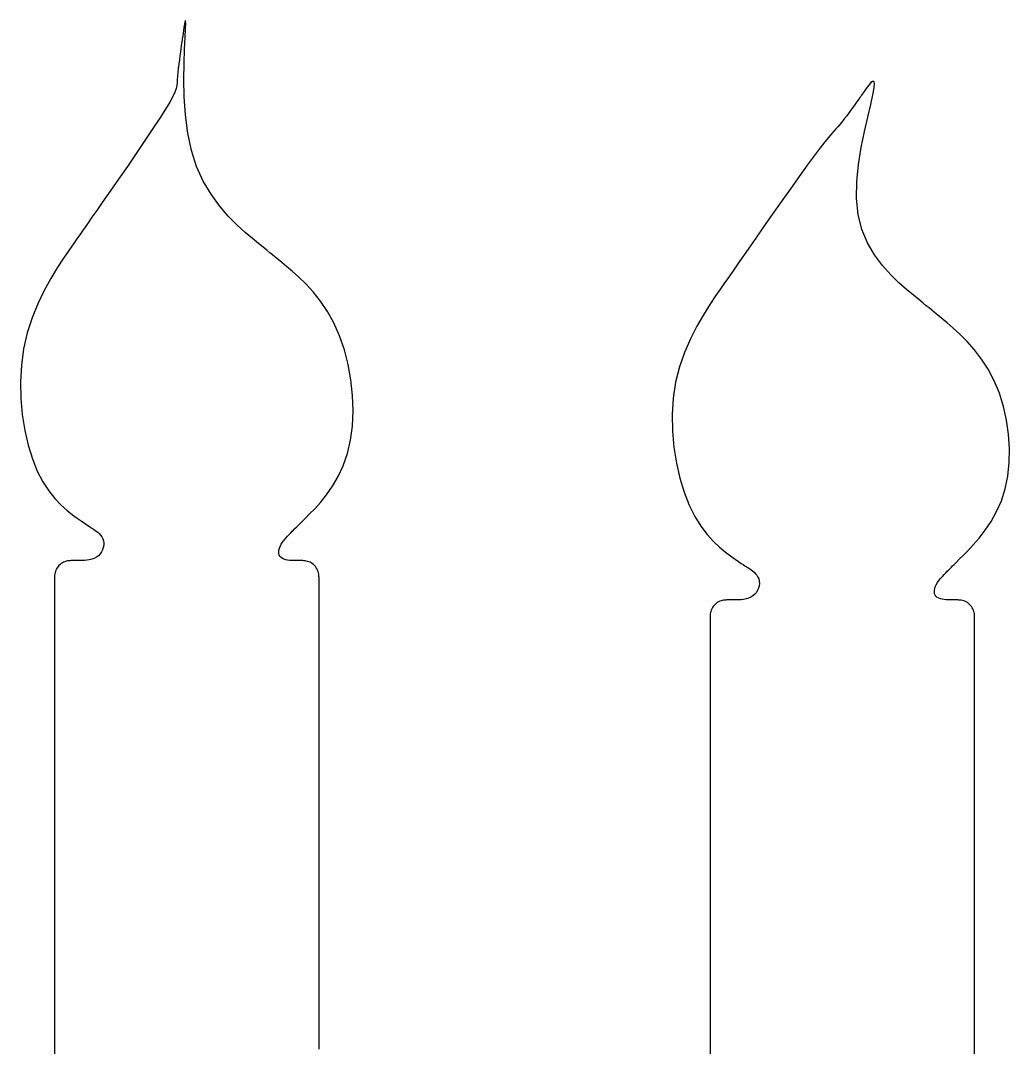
# Model space of a CAD drawing. Extents: x -56 to 56, y -65 to 65.
# Drawn here: x -54.02 to -34.86, y 41.42 to 61.31 of the extents above; entities that cross this region are included whole.
import ezdxf

# ---------------------------------------------------------------- set-up
doc = ezdxf.new("R2010")
doc.units = 0
doc.layers.add('LAYER 1', color=7, linetype='CONTINUOUS')

msp = doc.modelspace()

# ---------------------------------------------------------------- linework, layer by layer
at = {"layer": 'LAYER 1'}
for p, q in [((-50.836, 61.285), (-50.845, 61.237)), ((-50.828, 61.31), (-50.836, 61.285)), ((-50.823, 61.303), (-50.828, 61.31)), ((-50.821, 61.253), (-50.823, 61.303)), ((-50.871, 61.06), (-50.877, 61.017)), ((-50.863, 61.115), (-50.871, 61.06)), ((-50.854, 61.177), (-50.863, 61.115)), ((-50.845, 61.237), (-50.854, 61.177)), ((-50.832, 60.985), (-50.824, 61.15)), ((-50.824, 61.15), (-50.821, 61.253)), ((-50.899, 60.864), (-50.905, 60.823)), ((-50.894, 60.898), (-50.899, 60.864)), ((-50.89, 60.927), (-50.894, 60.898)), ((-50.886, 60.954), (-50.89, 60.927)), ((-50.882, 60.983), (-50.886, 60.954)), ((-50.877, 61.017), (-50.882, 60.983)), ((-50.843, 60.758), (-50.832, 60.985)), ((-50.922, 60.704), (-50.932, 60.629)), ((-50.913, 60.769), (-50.922, 60.704)), ((-50.905, 60.823), (-50.913, 60.769)), ((-50.852, 60.482), (-50.843, 60.758)), ((-50.954, 60.465), (-50.964, 60.382)), ((-50.943, 60.549), (-50.954, 60.465)), ((-50.932, 60.629), (-50.943, 60.549)), ((-50.856, 60.169), (-50.852, 60.482)), ((-50.972, 60.302), (-50.979, 60.228)), ((-50.964, 60.382), (-50.972, 60.302)), ((-50.986, 60.107), (-50.992, 60.053)), ((-50.983, 60.164), (-50.986, 60.107)), ((-50.979, 60.228), (-50.983, 60.164)), ((-50.848, 59.832), (-50.856, 60.169)), ((-37.583, 60.068), (-37.619, 60.021)), ((-37.547, 60.107), (-37.583, 60.068)), ((-37.516, 60.13), (-37.547, 60.107)), ((-37.492, 60.127), (-37.516, 60.13)), ((-37.48, 60.089), (-37.492, 60.127)), ((-37.484, 60.008), (-37.48, 60.089)), ((-51.029, 59.926), (-51.069, 59.84)), ((-51.005, 59.994), (-51.029, 59.926)), ((-50.992, 60.053), (-51.005, 59.994)), ((-37.715, 59.885), (-37.73, 59.864)), ((-37.698, 59.909), (-37.715, 59.885)), ((-37.678, 59.938), (-37.698, 59.909)), ((-37.652, 59.976), (-37.678, 59.938)), ((-37.619, 60.021), (-37.652, 59.976)), ((-37.55, 59.682), (-37.507, 59.874)), ((-37.507, 59.874), (-37.484, 60.008)), ((-51.128, 59.732), (-51.21, 59.595)), ((-51.069, 59.84), (-51.128, 59.732)), ((-50.824, 59.482), (-50.848, 59.832)), ((-37.841, 59.707), (-37.879, 59.653)), ((-37.808, 59.753), (-37.841, 59.707)), ((-37.782, 59.79), (-37.808, 59.753)), ((-37.762, 59.819), (-37.782, 59.79)), ((-37.745, 59.842), (-37.762, 59.819)), ((-37.73, 59.864), (-37.745, 59.842)), ((-37.609, 59.44), (-37.55, 59.682)), ((-51.21, 59.595), (-51.319, 59.422)), ((-50.779, 59.132), (-50.824, 59.482)), ((-37.968, 59.53), (-38.015, 59.466)), ((-37.922, 59.593), (-37.968, 59.53)), ((-37.879, 59.653), (-37.922, 59.593)), ((-51.319, 59.422), (-51.455, 59.216)), ((-38.149, 59.294), (-38.188, 59.25)), ((-38.107, 59.345), (-38.149, 59.294)), ((-38.062, 59.404), (-38.107, 59.345)), ((-38.015, 59.466), (-38.062, 59.404)), ((-37.673, 59.159), (-37.609, 59.44)), ((-51.455, 59.216), (-51.611, 58.984)), ((-50.709, 58.794), (-50.779, 59.132)), ((-38.312, 59.114), (-38.37, 59.047)), ((-38.265, 59.166), (-38.312, 59.114)), ((-38.225, 59.21), (-38.265, 59.166)), ((-38.188, 59.25), (-38.225, 59.21)), ((-37.736, 58.85), (-37.673, 59.159)), ((-51.611, 58.984), (-51.778, 58.737)), ((-38.441, 58.958), (-38.531, 58.842)), ((-38.37, 59.047), (-38.441, 58.958)), ((-51.778, 58.737), (-51.951, 58.486)), ((-50.609, 58.481), (-50.709, 58.794)), ((-38.644, 58.693), (-38.78, 58.506)), ((-38.531, 58.842), (-38.644, 58.693)), ((-37.787, 58.523), (-37.736, 58.85)), ((-51.951, 58.486), (-52.121, 58.239)), ((-50.48, 58.198), (-50.609, 58.481)), ((-38.78, 58.506), (-38.937, 58.288)), ((-37.819, 58.191), (-37.787, 58.523)), ((-38.937, 58.288), (-39.107, 58.049)), ((-52.121, 58.239), (-52.281, 58.008)), ((-50.33, 57.945), (-50.48, 58.198)), ((-37.824, 57.863), (-37.819, 58.191)), ((-52.281, 58.008), (-52.425, 57.803)), ((-50.166, 57.72), (-50.33, 57.945)), ((-39.107, 58.049), (-39.283, 57.8)), ((-52.425, 57.803), (-52.544, 57.632)), ((-49.996, 57.523), (-50.166, 57.72)), ((-39.283, 57.8), (-39.458, 57.551)), ((-37.793, 57.552), (-37.824, 57.863)), ((-52.637, 57.499), (-52.71, 57.394)), ((-52.544, 57.632), (-52.637, 57.499)), ((-49.828, 57.353), (-49.996, 57.523)), ((-39.458, 57.551), (-39.625, 57.312)), ((-37.72, 57.266), (-37.793, 57.552)), ((-52.769, 57.309), (-52.821, 57.235)), ((-52.71, 57.394), (-52.769, 57.309)), ((-49.67, 57.208), (-49.828, 57.353)), ((-39.625, 57.312), (-39.778, 57.093)), ((-52.872, 57.162), (-52.928, 57.081)), ((-52.821, 57.235), (-52.872, 57.162)), ((-49.529, 57.089), (-49.67, 57.208)), ((-49.412, 56.993), (-49.529, 57.089)), ((-39.778, 57.093), (-39.91, 56.904)), ((-37.611, 57.007), (-37.72, 57.266)), ((-52.996, 56.983), (-53.083, 56.859)), ((-52.928, 57.081), (-52.996, 56.983)), ((-49.321, 56.919), (-49.412, 56.993)), ((-49.25, 56.86), (-49.321, 56.919)), ((-39.91, 56.904), (-40.015, 56.753)), ((-37.476, 56.774), (-37.611, 57.007)), ((-53.188, 56.705), (-53.308, 56.522)), ((-53.083, 56.859), (-53.188, 56.705)), ((-49.191, 56.812), (-49.25, 56.86)), ((-49.139, 56.77), (-49.191, 56.812)), ((-49.087, 56.727), (-49.139, 56.77)), ((-49.028, 56.68), (-49.087, 56.727)), ((-40.015, 56.753), (-40.097, 56.636)), ((-37.323, 56.567), (-37.476, 56.774)), ((-53.308, 56.522), (-53.434, 56.312)), ((-48.957, 56.621), (-49.028, 56.68)), ((-48.867, 56.548), (-48.957, 56.621)), ((-48.756, 56.455), (-48.867, 56.548)), ((-40.162, 56.543), (-40.217, 56.464)), ((-40.097, 56.636), (-40.162, 56.543)), ((-37.163, 56.386), (-37.323, 56.567)), ((-53.434, 56.312), (-53.562, 56.079)), ((-48.631, 56.342), (-48.756, 56.455)), ((-48.495, 56.209), (-48.631, 56.342)), ((-40.321, 56.315), (-40.382, 56.227)), ((-40.268, 56.391), (-40.321, 56.315)), ((-40.217, 56.464), (-40.268, 56.391)), ((-37.003, 56.23), (-37.163, 56.386)), ((-48.353, 56.055), (-48.495, 56.209)), ((-40.459, 56.117), (-40.556, 55.977)), ((-40.382, 56.227), (-40.459, 56.117)), ((-36.854, 56.098), (-37.003, 56.23)), ((-36.724, 55.991), (-36.854, 56.098)), ((-53.562, 56.079), (-53.685, 55.824)), ((-48.212, 55.878), (-48.353, 56.055)), ((-40.556, 55.977), (-40.669, 55.808)), ((-36.621, 55.906), (-36.724, 55.991)), ((-36.54, 55.84), (-36.621, 55.906)), ((-53.685, 55.824), (-53.796, 55.55)), ((-48.076, 55.678), (-48.212, 55.878)), ((-40.669, 55.808), (-40.792, 55.612)), ((-36.475, 55.787), (-36.54, 55.84)), ((-36.421, 55.743), (-36.475, 55.787)), ((-36.369, 55.701), (-36.421, 55.743)), ((-36.315, 55.656), (-36.369, 55.701)), ((-53.796, 55.55), (-53.89, 55.259)), ((-47.95, 55.454), (-48.076, 55.678)), ((-40.792, 55.612), (-40.919, 55.39)), ((-36.251, 55.604), (-36.315, 55.656)), ((-36.171, 55.539), (-36.251, 55.604)), ((-36.071, 55.456), (-36.171, 55.539)), ((-47.84, 55.206), (-47.95, 55.454)), ((-40.919, 55.39), (-41.043, 55.147)), ((-35.952, 55.355), (-36.071, 55.456)), ((-35.821, 55.234), (-35.952, 55.355)), ((-53.89, 55.259), (-53.96, 54.953)), ((-47.747, 54.935), (-47.84, 55.206)), ((-41.043, 55.147), (-41.157, 54.883)), ((-35.683, 55.094), (-35.821, 55.234)), ((-35.542, 54.934), (-35.683, 55.094)), ((-53.96, 54.953), (-54.003, 54.637)), ((-47.674, 54.648), (-47.747, 54.935)), ((-35.404, 54.754), (-35.542, 54.934)), ((-41.157, 54.883), (-41.255, 54.601)), ((-35.274, 54.555), (-35.404, 54.754)), ((-54.003, 54.637), (-54.02, 54.315)), ((-47.621, 54.35), (-47.674, 54.648)), ((-41.255, 54.601), (-41.331, 54.305)), ((-35.157, 54.334), (-35.274, 54.555)), ((-54.02, 54.315), (-54.014, 53.993)), ((-47.589, 54.049), (-47.621, 54.35)), ((-41.331, 54.305), (-41.379, 53.996)), ((-35.058, 54.094), (-35.157, 54.334)), ((-54.014, 53.993), (-53.986, 53.677)), ((-47.579, 53.749), (-47.589, 54.049)), ((-41.379, 53.996), (-41.399, 53.679)), ((-34.978, 53.838), (-35.058, 54.094)), ((-47.591, 53.457), (-47.579, 53.749)), ((-34.919, 53.57), (-34.978, 53.838)), ((-53.986, 53.677), (-53.938, 53.372)), ((-41.399, 53.679), (-41.393, 53.36)), ((-34.88, 53.296), (-34.919, 53.57)), ((-53.938, 53.372), (-53.873, 53.084)), ((-47.627, 53.18), (-47.591, 53.457)), ((-41.393, 53.36), (-41.364, 53.045)), ((-47.687, 52.922), (-47.627, 53.18)), ((-34.863, 53.021), (-34.88, 53.296)), ((-53.873, 53.084), (-53.791, 52.82)), ((-47.769, 52.688), (-47.687, 52.922)), ((-41.364, 53.045), (-41.315, 52.738)), ((-34.867, 52.75), (-34.863, 53.021)), ((-53.791, 52.82), (-53.695, 52.584)), ((-41.315, 52.738), (-41.247, 52.445)), ((-34.894, 52.488), (-34.867, 52.75)), ((-53.695, 52.584), (-53.588, 52.379)), ((-47.868, 52.477), (-47.769, 52.688)), ((-53.588, 52.379), (-53.473, 52.202)), ((-47.978, 52.289), (-47.868, 52.477)), ((-41.247, 52.445), (-41.163, 52.173)), ((-34.945, 52.24), (-34.894, 52.488)), ((-53.473, 52.202), (-53.355, 52.053)), ((-48.21, 51.978), (-48.094, 52.123)), ((-48.094, 52.123), (-47.978, 52.289)), ((-41.163, 52.173), (-41.065, 51.925)), ((-35.019, 52.01), (-34.945, 52.24)), ((-53.355, 52.053), (-53.236, 51.927)), ((-53.236, 51.927), (-53.122, 51.824)), ((-48.32, 51.855), (-48.21, 51.978)), ((-41.065, 51.925), (-40.956, 51.707)), ((-35.112, 51.799), (-35.019, 52.01)), ((-53.122, 51.824), (-53.015, 51.739)), ((-53.015, 51.739), (-52.921, 51.671)), ((-48.502, 51.67), (-48.42, 51.753)), ((-48.42, 51.753), (-48.32, 51.855)), ((-35.218, 51.608), (-35.112, 51.799)), ((-52.921, 51.671), (-52.843, 51.618)), ((-52.843, 51.618), (-52.782, 51.577)), ((-52.782, 51.577), (-52.736, 51.545)), ((-52.736, 51.545), (-52.702, 51.522)), ((-52.702, 51.522), (-52.676, 51.505)), ((-48.677, 51.496), (-48.651, 51.523)), ((-48.651, 51.523), (-48.615, 51.559)), ((-48.615, 51.559), (-48.566, 51.607)), ((-48.566, 51.607), (-48.502, 51.67)), ((-40.956, 51.707), (-40.839, 51.519)), ((-40.839, 51.519), (-40.718, 51.358)), ((-35.333, 51.437), (-35.218, 51.608)), ((-52.676, 51.505), (-52.657, 51.492)), ((-52.657, 51.492), (-52.64, 51.481)), ((-52.64, 51.481), (-52.624, 51.47)), ((-52.624, 51.47), (-52.604, 51.458)), ((-52.604, 51.458), (-52.58, 51.442)), ((-52.58, 51.442), (-52.553, 51.422)), ((-52.553, 51.422), (-52.525, 51.4)), ((-52.525, 51.4), (-52.496, 51.374)), ((-52.496, 51.374), (-52.469, 51.344)), ((-52.469, 51.344), (-52.445, 51.312)), ((-48.88, 51.286), (-48.847, 51.324)), ((-48.847, 51.324), (-48.814, 51.359)), ((-48.814, 51.359), (-48.784, 51.391)), ((-48.784, 51.391), (-48.757, 51.418)), ((-48.757, 51.418), (-48.735, 51.44)), ((-48.735, 51.44), (-48.716, 51.458)), ((-48.716, 51.458), (-48.698, 51.476)), ((-48.698, 51.476), (-48.677, 51.496)), ((-40.718, 51.358), (-40.596, 51.222)), ((-35.45, 51.285), (-35.333, 51.437)), ((-52.445, 51.312), (-52.426, 51.275)), ((-52.426, 51.275), (-52.413, 51.236)), ((-52.409, 51.149), (-52.417, 51.104)), ((-52.413, 51.236), (-52.407, 51.193)), ((-52.407, 51.193), (-52.409, 51.149)), ((-49.006, 51.088), (-48.991, 51.126)), ((-48.991, 51.126), (-48.97, 51.166)), ((-48.97, 51.166), (-48.943, 51.206)), ((-48.943, 51.206), (-48.913, 51.247)), ((-48.913, 51.247), (-48.88, 51.286)), ((-40.596, 51.222), (-40.478, 51.109)), ((-35.67, 51.041), (-35.565, 51.153)), ((-35.565, 51.153), (-35.45, 51.285)), ((-52.512, 50.945), (-52.55, 50.916)), ((-52.479, 50.979), (-52.512, 50.945)), ((-52.452, 51.018), (-52.479, 50.979)), ((-52.431, 51.06), (-52.452, 51.018)), ((-52.417, 51.104), (-52.431, 51.06)), ((-49.019, 51.017), (-49.016, 51.051)), ((-49.016, 50.985), (-49.019, 51.017)), ((-49.016, 51.051), (-49.006, 51.088)), ((-49.007, 50.956), (-49.016, 50.985)), ((-48.993, 50.93), (-49.007, 50.956)), ((-48.973, 50.909), (-48.993, 50.93)), ((-40.478, 51.109), (-40.366, 51.016)), ((-40.366, 51.016), (-40.265, 50.94)), ((-40.265, 50.94), (-40.179, 50.88)), ((-35.835, 50.875), (-35.762, 50.948)), ((-35.762, 50.948), (-35.67, 51.041)), ((-53.293, 50.735), (-53.309, 50.713)), ((-53.275, 50.755), (-53.293, 50.735)), ((-53.254, 50.774), (-53.275, 50.755)), ((-53.233, 50.792), (-53.254, 50.774)), ((-53.21, 50.807), (-53.233, 50.792)), ((-53.186, 50.819), (-53.21, 50.807)), ((-53.162, 50.829), (-53.186, 50.819)), ((-53.137, 50.837), (-53.162, 50.829)), ((-53.113, 50.843), (-53.137, 50.837)), ((-53.089, 50.846), (-53.113, 50.843)), ((-53.067, 50.849), (-53.089, 50.846)), ((-53.046, 50.85), (-53.067, 50.849)), ((-53.028, 50.85), (-53.046, 50.85)), ((-53.012, 50.85), (-53.028, 50.85)), ((-53, 50.85), (-53.012, 50.85)), ((-52.99, 50.85), (-53, 50.85)), ((-52.98, 50.85), (-52.99, 50.85)), ((-52.97, 50.85), (-52.98, 50.85)), ((-52.959, 50.85), (-52.97, 50.85)), ((-52.944, 50.85), (-52.959, 50.85)), ((-52.924, 50.85), (-52.944, 50.85)), ((-52.899, 50.85), (-52.924, 50.85)), ((-52.866, 50.851), (-52.899, 50.85)), ((-52.827, 50.851), (-52.866, 50.851)), ((-52.784, 50.853), (-52.827, 50.851)), ((-52.737, 50.858), (-52.784, 50.853)), ((-52.688, 50.866), (-52.737, 50.858)), ((-52.64, 50.877), (-52.688, 50.866)), ((-52.593, 50.894), (-52.64, 50.877)), ((-52.55, 50.916), (-52.593, 50.894)), ((-48.948, 50.891), (-48.973, 50.909)), ((-48.917, 50.877), (-48.948, 50.891)), ((-48.883, 50.867), (-48.917, 50.877)), ((-48.847, 50.86), (-48.883, 50.867)), ((-48.81, 50.855), (-48.847, 50.86)), ((-48.774, 50.852), (-48.81, 50.855)), ((-48.74, 50.851), (-48.774, 50.852)), ((-48.709, 50.851), (-48.74, 50.851)), ((-48.684, 50.85), (-48.709, 50.851)), ((-48.664, 50.85), (-48.684, 50.85)), ((-48.649, 50.85), (-48.664, 50.85)), ((-48.637, 50.85), (-48.649, 50.85)), ((-48.627, 50.85), (-48.637, 50.85)), ((-48.619, 50.85), (-48.627, 50.85)), ((-48.61, 50.85), (-48.619, 50.85)), ((-48.599, 50.85), (-48.61, 50.85)), ((-48.587, 50.85), (-48.599, 50.85)), ((-48.571, 50.85), (-48.587, 50.85)), ((-48.552, 50.85), (-48.571, 50.85)), ((-48.531, 50.848), (-48.552, 50.85)), ((-48.509, 50.846), (-48.531, 50.848)), ((-48.485, 50.842), (-48.509, 50.846)), ((-48.461, 50.836), (-48.485, 50.842)), ((-48.436, 50.829), (-48.461, 50.836)), ((-48.412, 50.818), (-48.436, 50.829)), ((-48.388, 50.805), (-48.412, 50.818)), ((-48.366, 50.79), (-48.388, 50.805)), ((-48.344, 50.773), (-48.366, 50.79)), ((-48.324, 50.754), (-48.344, 50.773)), ((-48.306, 50.733), (-48.324, 50.754)), ((-48.29, 50.711), (-48.306, 50.733)), ((-40.179, 50.88), (-40.11, 50.833)), ((-40.11, 50.833), (-40.057, 50.797)), ((-40.057, 50.797), (-40.017, 50.771)), ((-40.017, 50.771), (-39.988, 50.751)), ((-39.988, 50.751), (-39.966, 50.736)), ((-39.966, 50.736), (-39.948, 50.724)), ((-39.948, 50.724), (-39.932, 50.714)), ((-36.007, 50.705), (-35.988, 50.724)), ((-35.988, 50.724), (-35.964, 50.747)), ((-35.964, 50.747), (-35.933, 50.778)), ((-35.933, 50.778), (-35.891, 50.82)), ((-35.891, 50.82), (-35.835, 50.875)), ((-53.361, 50.547), (-53.362, 50.527)), ((-53.362, 50.527), (-53.362, 50.51)), ((-53.359, 50.569), (-53.361, 50.547)), ((-53.356, 50.592), (-53.359, 50.569)), ((-53.351, 50.616), (-53.356, 50.592)), ((-53.344, 50.641), (-53.351, 50.616)), ((-53.335, 50.665), (-53.344, 50.641)), ((-53.324, 50.689), (-53.335, 50.665)), ((-53.309, 50.713), (-53.324, 50.689)), ((-48.276, 50.687), (-48.29, 50.711)), ((-48.264, 50.663), (-48.276, 50.687)), ((-48.255, 50.639), (-48.264, 50.663)), ((-48.249, 50.614), (-48.255, 50.639)), ((-48.244, 50.59), (-48.249, 50.614)), ((-48.241, 50.567), (-48.244, 50.59)), ((-48.239, 50.545), (-48.241, 50.567)), ((-48.238, 50.526), (-48.239, 50.545)), ((-48.238, 50.509), (-48.238, 50.526)), ((-39.932, 50.714), (-39.914, 50.702)), ((-39.914, 50.702), (-39.892, 50.688)), ((-39.892, 50.688), (-39.867, 50.67)), ((-39.867, 50.67), (-39.838, 50.649)), ((-39.838, 50.649), (-39.81, 50.625)), ((-39.81, 50.625), (-39.782, 50.597)), ((-39.782, 50.597), (-39.756, 50.566)), ((-39.756, 50.566), (-39.734, 50.532)), ((-39.734, 50.532), (-39.718, 50.494)), ((-36.196, 50.505), (-36.163, 50.544)), ((-36.163, 50.544), (-36.13, 50.58)), ((-36.13, 50.58), (-36.098, 50.614)), ((-36.098, 50.614), (-36.069, 50.643)), ((-36.069, 50.643), (-36.044, 50.667)), ((-36.044, 50.667), (-36.025, 50.687)), ((-36.025, 50.687), (-36.007, 50.705)), ((-53.362, 50.51), (-53.362, 50.496)), ((-53.362, 50.496), (-53.362, 50.484)), ((-53.362, 50.484), (-53.362, 50.476)), ((-53.362, 50.476), (-53.362, 50.47)), ((-53.362, 50.47), (-53.362, 50.466)), ((-53.362, 50.466), (-53.362, 50.464)), ((-53.362, 50.464), (-53.362, 50.462)), ((-53.362, 50.462), (-53.362, 50.462)), ((-53.362, 50.462), (-53.362, 50.462)), ((-53.362, 50.462), (-53.362, 50.459)), ((-53.362, 50.459), (-53.362, 50.441)), ((-53.362, 50.441), (-53.362, 50.395)), ((-53.362, 50.395), (-53.362, 50.309)), ((-48.238, 50.494), (-48.238, 50.509)), ((-48.238, 50.483), (-48.238, 50.494)), ((-48.238, 50.475), (-48.238, 50.483)), ((-48.238, 50.469), (-48.238, 50.475)), ((-48.238, 50.466), (-48.238, 50.469)), ((-48.238, 50.463), (-48.238, 50.466)), ((-48.238, 50.462), (-48.238, 50.463)), ((-48.238, 50.458), (-48.238, 50.462)), ((-48.238, 50.462), (-48.238, 50.462)), ((-48.238, 50.462), (-48.238, 50.462)), ((-48.238, 50.438), (-48.238, 50.458)), ((-48.238, 50.389), (-48.238, 50.438)), ((-48.238, 50.299), (-48.238, 50.389)), ((-39.712, 50.364), (-39.723, 50.319)), ((-39.718, 50.494), (-39.709, 50.452)), ((-39.707, 50.409), (-39.712, 50.364)), ((-39.709, 50.452), (-39.707, 50.409)), ((-36.311, 50.307), (-36.299, 50.345)), ((-36.299, 50.345), (-36.281, 50.384)), ((-36.281, 50.384), (-36.256, 50.424)), ((-36.256, 50.424), (-36.228, 50.465)), ((-36.228, 50.465), (-36.196, 50.505)), ((-53.362, 50.309), (-53.362, 50.169)), ((-53.362, 50.169), (-53.362, 49.962)), ((-48.238, 50.153), (-48.238, 50.299)), ((-48.238, 49.94), (-48.238, 50.153)), ((-39.917, 50.123), (-39.965, 50.109)), ((-39.872, 50.142), (-39.917, 50.123)), ((-39.831, 50.167), (-39.872, 50.142)), ((-39.795, 50.199), (-39.831, 50.167)), ((-39.765, 50.235), (-39.795, 50.199)), ((-39.741, 50.276), (-39.765, 50.235)), ((-39.723, 50.319), (-39.741, 50.276)), ((-36.318, 50.272), (-36.311, 50.307)), ((-36.318, 50.239), (-36.318, 50.272)), ((-36.312, 50.208), (-36.318, 50.239)), ((-36.301, 50.181), (-36.312, 50.208)), ((-36.284, 50.157), (-36.301, 50.181)), ((-36.261, 50.137), (-36.284, 50.157)), ((-36.233, 50.122), (-36.261, 50.137)), ((-36.201, 50.11), (-36.233, 50.122)), ((-53.362, 49.962), (-53.362, 49.676)), ((-48.238, 49.647), (-48.238, 49.94)), ((-40.617, 49.939), (-40.63, 49.915)), ((-40.601, 49.961), (-40.617, 49.939)), ((-40.584, 49.983), (-40.601, 49.961)), ((-40.565, 50.003), (-40.584, 49.983)), ((-40.544, 50.021), (-40.565, 50.003)), ((-40.522, 50.037), (-40.544, 50.021)), ((-40.498, 50.051), (-40.522, 50.037)), ((-40.474, 50.063), (-40.498, 50.051)), ((-40.45, 50.071), (-40.474, 50.063)), ((-40.425, 50.078), (-40.45, 50.071)), ((-40.401, 50.083), (-40.425, 50.078)), ((-40.378, 50.086), (-40.401, 50.083)), ((-40.357, 50.087), (-40.378, 50.086)), ((-40.337, 50.088), (-40.357, 50.087)), ((-40.32, 50.088), (-40.337, 50.088)), ((-40.306, 50.089), (-40.32, 50.088)), ((-40.295, 50.089), (-40.306, 50.089)), ((-40.285, 50.089), (-40.295, 50.089)), ((-40.275, 50.089), (-40.285, 50.089)), ((-40.265, 50.089), (-40.275, 50.089)), ((-40.252, 50.089), (-40.265, 50.089)), ((-40.235, 50.089), (-40.252, 50.089)), ((-40.213, 50.089), (-40.235, 50.089)), ((-40.184, 50.089), (-40.213, 50.089)), ((-40.148, 50.089), (-40.184, 50.089)), ((-40.106, 50.09), (-40.148, 50.089)), ((-40.061, 50.093), (-40.106, 50.09)), ((-40.013, 50.099), (-40.061, 50.093)), ((-39.965, 50.109), (-40.013, 50.099)), ((-36.165, 50.101), (-36.201, 50.11)), ((-36.129, 50.095), (-36.165, 50.101)), ((-36.092, 50.091), (-36.129, 50.095)), ((-36.057, 50.089), (-36.092, 50.091)), ((-36.024, 50.089), (-36.057, 50.089)), ((-35.996, 50.089), (-36.024, 50.089)), ((-35.974, 50.089), (-35.996, 50.089)), ((-35.956, 50.089), (-35.974, 50.089)), ((-35.943, 50.089), (-35.956, 50.089)), ((-35.932, 50.089), (-35.943, 50.089)), ((-35.923, 50.089), (-35.932, 50.089)), ((-35.914, 50.089), (-35.923, 50.089)), ((-35.905, 50.089), (-35.914, 50.089)), ((-35.893, 50.089), (-35.905, 50.089)), ((-35.879, 50.088), (-35.893, 50.089)), ((-35.862, 50.088), (-35.879, 50.088)), ((-35.842, 50.087), (-35.862, 50.088)), ((-35.82, 50.085), (-35.842, 50.087)), ((-35.797, 50.082), (-35.82, 50.085)), ((-35.773, 50.078), (-35.797, 50.082)), ((-35.749, 50.071), (-35.773, 50.078)), ((-35.724, 50.062), (-35.749, 50.071)), ((-35.7, 50.05), (-35.724, 50.062)), ((-35.677, 50.036), (-35.7, 50.05)), ((-35.655, 50.02), (-35.677, 50.036)), ((-35.634, 50.002), (-35.655, 50.02)), ((-35.615, 49.982), (-35.634, 50.002)), ((-35.598, 49.96), (-35.615, 49.982)), ((-35.582, 49.937), (-35.598, 49.96)), ((-35.57, 49.914), (-35.582, 49.937)), ((-40.661, 49.775), (-40.662, 49.756)), ((-40.662, 49.756), (-40.662, 49.74)), ((-40.662, 49.74), (-40.662, 49.727)), ((-40.662, 49.727), (-40.662, 49.718)), ((-40.66, 49.796), (-40.661, 49.775)), ((-40.658, 49.818), (-40.66, 49.796)), ((-40.654, 49.842), (-40.658, 49.818)), ((-40.648, 49.866), (-40.654, 49.842)), ((-40.64, 49.891), (-40.648, 49.866)), ((-40.63, 49.915), (-40.64, 49.891)), ((-35.559, 49.889), (-35.57, 49.914)), ((-35.552, 49.865), (-35.559, 49.889)), ((-35.546, 49.84), (-35.552, 49.865)), ((-35.542, 49.817), (-35.546, 49.84)), ((-35.54, 49.794), (-35.542, 49.817)), ((-35.539, 49.774), (-35.54, 49.794)), ((-35.538, 49.755), (-35.539, 49.774)), ((-35.538, 49.739), (-35.538, 49.755)), ((-35.538, 49.727), (-35.538, 49.739)), ((-35.538, 49.717), (-35.538, 49.727)), ((-53.362, 49.676), (-53.362, 49.298)), ((-48.238, 49.26), (-48.238, 49.647)), ((-40.662, 49.718), (-40.662, 49.71)), ((-40.662, 49.71), (-40.662, 49.706)), ((-40.662, 49.706), (-40.662, 49.702)), ((-40.662, 49.702), (-40.662, 49.701)), ((-40.662, 49.701), (-40.662, 49.7)), ((-40.662, 49.7), (-40.662, 49.7)), ((-40.662, 49.7), (-40.662, 49.699)), ((-40.662, 49.699), (-40.662, 49.691)), ((-40.662, 49.691), (-40.662, 49.664)), ((-40.662, 49.664), (-40.662, 49.607)), ((-40.662, 49.607), (-40.662, 49.507)), ((-35.538, 49.71), (-35.538, 49.717)), ((-35.538, 49.705), (-35.538, 49.71)), ((-35.538, 49.702), (-35.538, 49.705)), ((-35.538, 49.701), (-35.538, 49.702)), ((-35.538, 49.7), (-35.538, 49.701)), ((-35.538, 49.699), (-35.538, 49.7)), ((-35.538, 49.7), (-35.538, 49.7)), ((-35.538, 49.69), (-35.538, 49.699)), ((-35.538, 49.662), (-35.538, 49.69)), ((-35.538, 49.602), (-35.538, 49.662)), ((-35.538, 49.499), (-35.538, 49.602)), ((-40.662, 49.507), (-40.662, 49.354)), ((-40.662, 49.354), (-40.662, 49.137)), ((-35.538, 49.343), (-35.538, 49.499)), ((-35.538, 49.121), (-35.538, 49.343)), ((-53.362, 49.298), (-53.362, 48.823)), ((-48.238, 48.777), (-48.238, 49.26)), ((-40.662, 49.137), (-40.662, 48.843)), ((-35.538, 48.822), (-35.538, 49.121)), ((-53.362, 48.823), (-53.362, 48.274)), ((-48.238, 48.223), (-48.238, 48.777)), ((-40.662, 48.843), (-40.662, 48.463)), ((-35.538, 48.436), (-35.538, 48.822)), ((-40.662, 48.463), (-40.662, 48.005)), ((-35.538, 47.975), (-35.538, 48.436)), ((-53.362, 48.274), (-53.362, 47.676)), ((-48.238, 47.621), (-48.238, 48.223)), ((-40.662, 48.005), (-40.662, 47.494)), ((-35.538, 47.461), (-35.538, 47.975)), ((-53.362, 47.676), (-53.362, 47.055)), ((-48.238, 46.999), (-48.238, 47.621)), ((-40.662, 47.494), (-40.662, 46.951)), ((-35.538, 46.916), (-35.538, 47.461)), ((-53.362, 47.055), (-53.362, 46.436)), ((-48.238, 46.383), (-48.238, 46.999)), ((-40.662, 46.951), (-40.662, 46.399)), ((-35.538, 46.365), (-35.538, 46.916)), ((-53.362, 46.436), (-53.362, 45.847)), ((-48.238, 45.797), (-48.238, 46.383)), ((-40.662, 46.399), (-40.662, 45.862)), ((-35.538, 45.829), (-35.538, 46.365)), ((-53.362, 45.847), (-53.362, 45.312)), ((-48.238, 45.269), (-48.238, 45.797)), ((-40.662, 45.862), (-40.662, 45.361)), ((-35.538, 45.332), (-35.538, 45.829)), ((-40.662, 45.361), (-40.662, 44.922)), ((-53.362, 45.312), (-53.362, 44.858)), ((-48.238, 44.823), (-48.238, 45.269)), ((-35.538, 44.897), (-35.538, 45.332)), ((-53.362, 44.858), (-53.362, 44.502)), ((-48.238, 44.475), (-48.238, 44.823)), ((-40.662, 44.922), (-40.662, 44.563)), ((-35.538, 44.544), (-35.538, 44.897)), ((-40.662, 44.563), (-40.662, 44.29)), ((-53.362, 44.502), (-53.362, 44.235)), ((-48.238, 44.215), (-48.238, 44.475)), ((-35.538, 44.275), (-35.538, 44.544)), ((-53.362, 44.235), (-53.362, 44.045)), ((-48.238, 44.031), (-48.238, 44.215)), ((-40.662, 44.29), (-40.662, 44.09)), ((-35.538, 44.079), (-35.538, 44.275)), ((-53.362, 44.045), (-53.362, 43.918)), ((-48.238, 43.909), (-48.238, 44.031)), ((-40.662, 44.09), (-40.662, 43.952)), ((-35.538, 43.945), (-35.538, 44.079)), ((-53.362, 43.918), (-53.362, 43.842)), ((-53.362, 43.842), (-53.362, 43.804)), ((-53.362, 43.804), (-53.362, 43.79)), ((-53.362, 43.79), (-53.362, 43.788)), ((-53.362, 43.788), (-53.362, 43.788)), ((-53.362, 43.788), (-53.362, 43.788)), ((-53.362, 43.788), (-53.362, 43.788)), ((-53.362, 43.788), (-53.362, 43.788)), ((-53.362, 43.788), (-53.362, 43.788)), ((-53.362, 43.788), (-53.362, 43.788)), ((-53.362, 43.788), (-53.362, 43.788)), ((-53.362, 43.788), (-53.362, 43.788)), ((-53.362, 43.788), (-53.362, 43.785)), ((-53.362, 43.785), (-53.362, 43.761)), ((-53.362, 43.761), (-53.362, 43.698)), ((-48.238, 43.837), (-48.238, 43.909)), ((-48.238, 43.802), (-48.238, 43.837)), ((-48.238, 43.79), (-48.238, 43.802)), ((-48.238, 43.788), (-48.238, 43.79)), ((-48.238, 43.788), (-48.238, 43.788)), ((-48.238, 43.788), (-48.238, 43.788)), ((-48.238, 43.788), (-48.238, 43.788)), ((-48.238, 43.788), (-48.238, 43.788)), ((-48.238, 43.788), (-48.238, 43.788)), ((-48.238, 43.784), (-48.238, 43.788)), ((-48.238, 43.788), (-48.238, 43.788)), ((-48.238, 43.788), (-48.238, 43.788)), ((-48.238, 43.788), (-48.238, 43.788)), ((-48.238, 43.757), (-48.238, 43.784)), ((-48.238, 43.69), (-48.238, 43.757)), ((-40.662, 43.952), (-40.662, 43.864)), ((-40.662, 43.864), (-40.662, 43.815)), ((-40.662, 43.815), (-40.662, 43.794)), ((-40.662, 43.794), (-40.662, 43.789)), ((-40.662, 43.789), (-40.662, 43.788)), ((-40.662, 43.788), (-40.662, 43.788)), ((-40.662, 43.788), (-40.662, 43.788)), ((-40.662, 43.788), (-40.662, 43.788)), ((-40.662, 43.788), (-40.662, 43.788)), ((-40.662, 43.788), (-40.662, 43.788)), ((-40.662, 43.788), (-40.662, 43.788)), ((-40.662, 43.788), (-40.662, 43.788)), ((-40.662, 43.788), (-40.662, 43.788)), ((-40.662, 43.788), (-40.662, 43.776)), ((-40.662, 43.776), (-40.662, 43.735)), ((-35.538, 43.86), (-35.538, 43.945)), ((-35.538, 43.813), (-35.538, 43.86)), ((-35.538, 43.793), (-35.538, 43.813)), ((-35.538, 43.789), (-35.538, 43.793)), ((-35.538, 43.788), (-35.538, 43.788)), ((-35.538, 43.788), (-35.538, 43.788)), ((-35.538, 43.788), (-35.538, 43.788)), ((-35.538, 43.788), (-35.538, 43.788)), ((-35.538, 43.788), (-35.538, 43.788)), ((-35.538, 43.788), (-35.538, 43.788)), ((-35.538, 43.788), (-35.538, 43.789)), ((-35.538, 43.775), (-35.538, 43.788)), ((-35.538, 43.788), (-35.538, 43.788)), ((-35.538, 43.788), (-35.538, 43.788)), ((-35.538, 43.731), (-35.538, 43.775)), ((-53.362, 43.698), (-53.362, 43.577)), ((-53.362, 43.577), (-53.362, 43.379)), ((-48.238, 43.563), (-48.238, 43.69)), ((-48.238, 43.358), (-48.238, 43.563)), ((-40.662, 43.735), (-40.662, 43.644)), ((-40.662, 43.644), (-40.662, 43.486)), ((-35.538, 43.637), (-35.538, 43.731)), ((-35.538, 43.474), (-35.538, 43.637)), ((-53.362, 43.379), (-53.362, 43.086)), ((-40.662, 43.486), (-40.662, 43.242)), ((-35.538, 43.224), (-35.538, 43.474)), ((-48.238, 43.055), (-48.238, 43.358)), ((-40.662, 43.242), (-40.662, 42.892)), ((-35.538, 42.867), (-35.538, 43.224)), ((-53.362, 43.086), (-53.362, 42.678)), ((-48.238, 42.636), (-48.238, 43.055)), ((-40.662, 42.892), (-40.662, 42.418)), ((-35.538, 42.384), (-35.538, 42.867)), ((-53.362, 42.678), (-53.362, 42.137)), ((-48.238, 42.082), (-48.238, 42.636)), ((-40.662, 42.418), (-40.662, 41.803)), ((-35.538, 41.76), (-35.538, 42.384)), ((-53.362, 42.137), (-53.362, 41.454)), ((-48.238, 41.388), (-48.238, 42.082)), ((-40.662, 41.803), (-40.662, 41.058)), ((-35.538, 41.008), (-35.538, 41.76)), ((-53.362, 41.454), (-53.362, 40.659))]:
    msp.add_line(p, q, dxfattribs=at)

doc.saveas('drawing.dxf')
